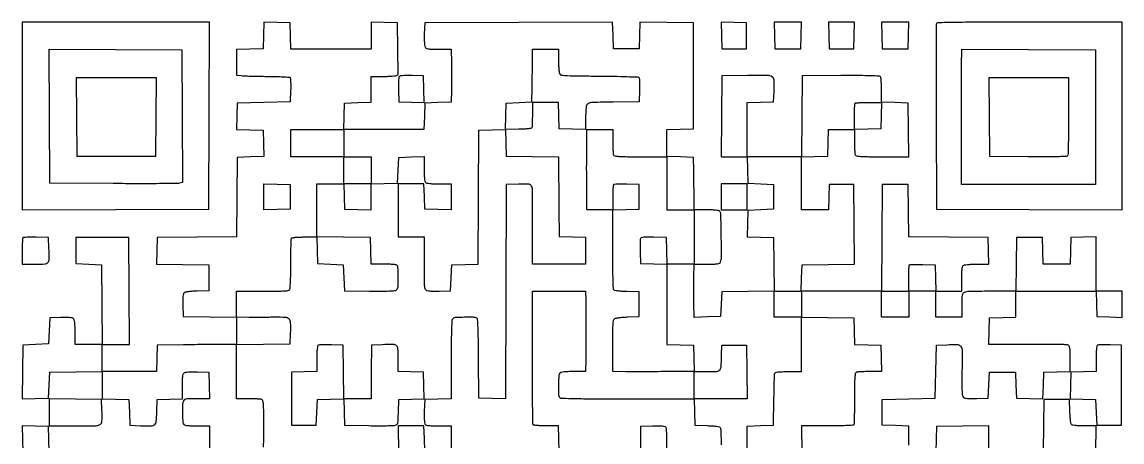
# Model space of a CAD drawing. Extents: x 179 to 1071, y 112 to 1107.
# Drawn here: x 179 to 1071, y 767 to 1107 of the extents above; entities that cross this region are included whole.
import ezdxf

# ---------------------------------------------------------------- set-up
doc = ezdxf.new("R2010")
doc.units = 0

msp = doc.modelspace()

# ---------------------------------------------------------------- linework, layer by layer
for points in [[(898.060384, 764.435123, -0.006001), (898, 769.466168), (898, 779.932337), (887.25, 780.216168), (876.5, 780.5), (876.5, 791), (876.5, 801.5), (898, 802), (919.5, 802.5), (920, 824), (920.5, 845.5), (929, 845.795054, -0.016603), (937.876269, 845.808335, -0.259137), (940.392849, 844.303843, -0.131923), (941.328758, 840.821064, -0.003488), (941.219331, 824.691786, 0.00252), (941.124386, 813.8047, 0.014221), (941.268221, 807.996545, 0.021722), (941.610302, 804.467679, 0.186622), (942.368616, 803.109039, 0.130768), (943.479789, 802.595846, 0.02238), (945.807747, 802.296587, 0.019584), (948.987458, 802.156802, 0.008913), (953.149285, 802.211141), (962.5, 802.5), (963, 813), (963.5, 823.5), (974, 823.5), (984.5, 823.5), (985, 813), (985.5, 802.5), (996.215829, 802.216515), (1006.931657, 801.93303), (1007.215829, 812.716515), (1007.5, 823.5), (1018.25, 823.783832), (1029, 824.067663), (1029, 834.426843, 0.004997), (1028.942278, 840.202761, 0.033724), (1028.692566, 843.052278, 0.078735), (1028.1834, 844.631036, 0.185915), (1027.280101, 845.446009, 0.072938), (1026.148449, 845.700008, 0.006692), (1023.265956, 845.87834, 0.008533), (1019.805486, 845.986822, 0.006585), (1016.030101, 845.990985, -0.002043), (1010.953954, 845.950471, -0.00055), (1002.900467, 845.927974, -0.000557), (993.755153, 845.922692, -0.000577), (984.716168, 845.937986), (962.932337, 846), (963.216168, 856.75), (963.5, 867.5), (974.25, 867.783832), (985, 868.067663), (985, 878.533832), (985, 889), (1017.465017, 889), (1049.930034, 889), (1050.215017, 878.75), (1050.5, 868.5), (1060.75, 868.215017), (1071, 867.930034), (1071, 878.465017), (1071, 889), (1060.5, 889), (1050, 889), (1050, 911.034983), (1050, 933.069966), (1039.75, 932.784983), (1029.5, 932.5), (1029.216168, 921.75), (1028.932337, 911), (1018, 911), (1007.067663, 911), (1006.783832, 921.75), (1006.5, 932.5), (996, 932.5), (985.5, 932.5), (985.230498, 910.75), (984.960995, 889), (963.547885, 889, 0.002955), (946.941093, 888.901862, 0.098349), (943.062662, 888.083768, 0.270084), (941.37541, 885.814117, 0.033286), (941.085636, 879.398227, -0.002459), (941.126214, 876.938367, -0.002306), (941.143719, 874.424792, -0.002294), (941.138733, 872.194534, -0.007924), (941.105978, 870.75), (941, 868), (930.5, 868), (920, 868), (920, 878.5), (920, 889), (930.5, 889), (941, 889), (941, 898.8, -0.008695), (941.074295, 903.071747, -0.018472), (941.311224, 906.369558, -0.019349), (941.671932, 908.799696, -0.150969), (942.2, 909.8, -0.151095), (943.201559, 910.328414, -0.019308), (945.637701, 910.688986, -0.018432), (948.945271, 910.925781, -0.008652), (953.233832, 911), (963.067663, 911), (962.783832, 921.75), (962.5, 932.5), (930.269847, 932.763827), (898.039695, 933.027654), (897.769847, 954.263827), (897.5, 975.5), (887, 975.5), (876.5, 975.5), (876.239377, 932.25), (875.978755, 889), (843.455546, 889), (810.932337, 889), (811.216168, 899.75), (811.5, 910.5), (832.763827, 910.769928), (854.027654, 911.039856), (853.763827, 943.269928), (853.5, 975.5), (843.5, 975.5), (833.5, 975.5), (833.215017, 965.25), (832.930034, 955), (821.965017, 955), (811, 955), (811, 976.466168), (811, 997.932337), (821.75, 998.216168), (832.5, 998.5), (832.783832, 1009.25), (833.067663, 1020), (843.533832, 1020), (854, 1020), (854, 1010.581787, 0.005951), (854.044305, 1006.859224, 0.007831), (854.178303, 1003.465525, 0.005915), (854.367894, 1000.638111, 0.07203), (854.606989, 999.581787, 0.258752), (855.662869, 998.696053, 0.029979), (858.838399, 998.275555, 0.015887), (864.493684, 998.049558, 0.002042), (876.626491, 998), (898.039005, 998), (897.769502, 1019.75), (897.5, 1041.5), (886.75, 1041.783832), (876, 1042.067663), (875.984687, 1051.783832, 0.007005), (875.925365, 1055.589573, 0.009831), (875.758058, 1058.983429, 0.00653), (875.52641, 1061.802808, 0.11901), (875.234687, 1062.649118, 0.243375), (874.217902, 1063.237351, 0.003999), (867.459469, 1063.501139, 0.007014), (857.965103, 1063.662414, 0.001923), (843, 1063.649118), (811.5, 1063.5), (811.236336, 1030.75), (810.972671, 998), (788.986336, 998), (767, 998), (767, 1019.966168), (767, 1041.932337), (777.75, 1042.216168), (788.5, 1042.5), (788.795054, 1051, 0.016602), (788.808806, 1060.180598, 0.25687), (787.256617, 1062.802219, 0.133245), (783.661188, 1063.791206, 0.003638), (767.236172, 1063.729185), (746.5, 1063.5), (746.236336, 1030.75), (745.972671, 998), (756.452504, 998), (766.932337, 998), (767.216168, 987.25), (767.5, 976.5), (778, 976), (788.5, 975.5), (788.5, 965.5), (788.5, 955.5), (778, 955), (767.5, 954.5), (767.216515, 943.784171), (766.93303, 933.068343), (777.716515, 932.784171), (788.5, 932.5), (788.769447, 910.769944), (789.038894, 889.039889), (767.769447, 888.769944), (746.5, 888.5), (746, 878.5), (745.5, 868.5), (734.812989, 868.216807), (724.125978, 867.933614), (723.812989, 879.216807, -0.004045), (723.71349, 884.281583, -0.00255), (723.675316, 890.1965, -0.00256), (723.697217, 896.013345, -0.0047), (723.783832, 900.75), (724.067663, 911), (734.426843, 911, 0.005377), (739.973908, 911.059651, 0.030446), (742.919034, 911.302822, 0.063217), (744.602718, 911.767927, 0.20495), (745.393011, 912.581787, 0.092424), (746.165451, 916.777048, 0.003036), (746.023151, 933.892128, 0.001716), (745.70625, 951.676223, 0.193396), (744.8, 953.8, 0.150969), (743.799696, 954.328068, 0.019349), (741.369558, 954.688776, 0.018472), (738.071747, 954.925705, 0.008695), (733.8, 955), (724, 955), (723.953106, 965.75, 0.001159), (723.920534, 970.626468, 0.000692), (723.860325, 976.426563, 0.000693), (723.784366, 982.202902, 0.001202), (723.703106, 987), (723.5, 997.5), (712.75, 997.783832), (702, 998.067663), (702, 1009), (702, 1019.932337), (712.75, 1020.216168), (723.5, 1020.5), (723.5, 1063.5), (723.5, 1106.5), (701.784029, 1106.769408), (680.068057, 1107.038815), (679.784029, 1096.269408), (679.5, 1085.5), (669, 1085.5), (658.5, 1085.5), (658.216105, 1096.256239), (657.93221, 1107.012477), (581.716105, 1106.756239), (505.5, 1106.5), (505.211141, 1097.149285, 0.009044), (505.15859, 1093.042317, 0.018924), (505.296386, 1089.849829, 0.020746), (505.587315, 1087.486141, 0.132968), (506.083586, 1086.399285, 0.153777), (507.121999, 1085.729425, 0.035252), (509.194366, 1085.31522, 0.024289), (512.318545, 1085.070322, 0.007415), (517.060061, 1085), (526.875232, 1085), (527.187616, 1073.75, -0.00405), (527.286907, 1068.700358, -0.002554), (527.324961, 1062.803588, -0.002563), (527.303036, 1057.004919, -0.004708), (527.216508, 1052.283492), (526.933016, 1042.066984), (516.216508, 1041.783492), (505.5, 1041.5), (505.216168, 1030.75), (504.932337, 1020), (472.432337, 1020), (439.932337, 1020), (440.216168, 1030.75), (440.5, 1041.5), (451.25, 1041.783832), (462, 1042.067663), (462, 1052.533832), (462, 1063), (470.75, 1063.013655, 0.0063), (474.266462, 1063.063451, 0.007401), (477.596363, 1063.201923, 0.006599), (480.401486, 1063.39736, 0.044787), (481.769533, 1063.635394), (484.039067, 1064.243479), (483.769533, 1085.371739), (483.5, 1106.5), (472.75, 1106.783832), (462, 1107.067663), (462, 1096.033832), (462, 1085), (429.533832, 1085), (397.067663, 1085), (396.783832, 1095.75), (396.5, 1106.5), (385.784171, 1106.783485), (375.068343, 1107.06697), (374.784171, 1096.283485), (374.5, 1085.5), (363.75, 1085.216168), (353, 1084.932337), (353, 1074.554066), (353, 1064.175796), (356.75, 1063.69676, 0.022005), (359.09666, 1063.501418, 0.002378), (364.53602, 1063.314817, 0.002916), (371.018047, 1063.161127, 0.002346), (377.989644, 1063.069218, -0.004238), (384.751005, 1062.954486, -0.006593), (390.576706, 1062.729335, -0.002443), (395.55609, 1062.446704, -0.182955), (396.279292, 1062.120708, -0.178338), (396.586634, 1061.454842, -0.007381), (396.75921, 1058.791415, -0.012018), (396.842584, 1055.574144, -0.008161), (396.789648, 1051.910352), (396.5, 1042.5), (375, 1042), (353.5, 1041.5), (353.216515, 1030.784171), (352.93303, 1020.068343), (363.716515, 1019.784171), (374.5, 1019.5), (374.783485, 1008.784171), (375.06697, 998.068343), (364.283485, 997.784171), (353.5, 997.5), (353.236165, 965.263835), (352.97233, 933.02767), (320.736165, 932.763835), (288.5, 932.5), (288.216371, 921.769986), (287.932742, 911.039971), (309.216371, 910.769986), (330.5, 910.5), (330.5, 900), (330.5, 889.5), (321.054124, 889.209882, 0.009872), (317.344222, 889.022568, 0.013478), (314.012996, 888.697932, 0.010272), (311.278232, 888.29958, 0.132654), (310.348748, 887.874472, 0.165771), (309.775651, 886.938715, 0.029529), (309.440097, 884.884549, 0.022993), (309.270289, 881.903576, 0.008333), (309.294624, 877.66459), (309.5, 868.5), (331.25, 868.230498), (353, 867.960995), (353, 856.980498), (353, 846), (342.25, 845.964331, 0.000845), (336.688124, 845.936478, 0.000264), (328.342187, 845.87618, 0.000263), (319.019799, 845.799002, 0.000291), (310, 845.714331), (288.5, 845.5), (288.216168, 834.75), (287.932337, 824), (265.966168, 824), (244, 824), (244, 835), (244, 846), (255.010623, 846), (266.021245, 846), (265.760623, 889.25), (265.5, 932.5), (244, 932.5), (222.5, 932.5), (222.5, 922), (222.5, 911.5), (233, 911), (243.5, 910.5), (243.763853, 878.25), (244.027706, 846), (233.013853, 846), (222, 846), (222, 855.877555, 0.007338), (221.929856, 860.656693, 0.024225), (221.685107, 863.796518, 0.035268), (221.270619, 865.876046, 0.153904), (220.598888, 866.91793, 0.131045), (219.531013, 867.410422, 0.021654), (217.261689, 867.702985, 0.019679), (214.216702, 867.841811, 0.009753), (210.348888, 867.790375), (201.5, 867.5), (201, 857), (200.5, 846.5), (190, 846), (179.5, 845.5), (179.230403, 823.715969), (178.960806, 801.931939), (189.730403, 802.215969), (200.5, 802.5), (201, 813), (201.5, 823.5), (222.75, 823.769888), (244, 824.039775), (244, 813.053719), (244, 802.067663), (254.75, 801.783832), (265.5, 801.5), (266, 791), (266.5, 780.5), (275, 780.204946, 0.010012), (283.86687, 780.074823, 0.174565), (286.533568, 781.051258, 0.200378), (287.781878, 783.45705, 0.013827), (288.215131, 791.2603), (288.5, 801.5), (298.75, 801.784983), (309, 802.069966), (309, 811.912538, -0.007384), (309.070251, 816.669073, -0.024242), (309.315039, 819.800587, -0.035197), (309.72913, 821.876937, -0.153913), (310.399285, 822.916414, -0.132968), (311.486141, 823.412685, -0.020746), (313.849829, 823.703614, -0.018924), (317.042317, 823.84141, -0.009044), (321.149285, 823.788859), (330.5, 823.5), (330.783832, 812.75), (331.067663, 802), (320.650463, 802, 0.003769), (314.098572, 801.950607, 0.046615), (311.622381, 801.681532, 0.144838), (310.367068, 801.013448, 0.133842), (309.630286, 799.75, 0.05739), (309.039417, 795.764518, 0.015809), (309.033618, 789.416487, 0.010157), (309.359131, 783.041418, 0.180438), (310.2, 781.2, 0.150969), (311.200304, 780.671932, 0.019349), (313.630442, 780.311224, 0.018472), (316.928253, 780.074295, 0.008695), (321.2, 780), (331, 780), (331, 769.5), (331, 759)], [(374.723675, 762.739087, 0.016334), (374.950165, 768.241252, 0.002119), (375, 780, 0.002119), (374.950165, 791.758748, 0.016334), (374.723675, 797.260913, 0.031157), (374.300918, 800.347978, 0.25694), (373.418213, 801.393011, 0.07203), (372.361889, 801.632106, 0.005915), (369.534475, 801.821697, 0.007831), (366.140776, 801.955695, 0.005951), (362.418213, 802), (353, 802), (353, 823.980498), (353, 845.960995), (374.75, 846.230498), (396.5, 846.5), (396.788833, 855.243181, 0.016693), (396.78584, 863.551545, 0.188815), (395.507376, 866.517514, 0.187183), (392.549301, 867.840276, 0.01636), (384.174986, 867.988484, -0.001786), (379.344771, 867.933177, -0.00108), (373.62484, 867.900473, -0.001082), (367.945265, 867.892566, -0.001903), (363.25, 867.914061), (353, 868), (353, 878.5), (353, 889), (373.877555, 889, 0.002775), (384.396858, 889.058374, 0.012267), (390.586376, 889.279007, 0.014305), (394.586117, 889.635005, 0.1925), (395.853746, 890.323774, 0.154758), (396.358669, 891.567515, 0.006609), (396.671691, 896.350958, 0.009229), (396.886599, 902.731522, 0.003803), (396.952381, 911.380741, -0.00276), (396.994501, 919.012336, -0.004286), (397.123586, 925.594324, -0.001385), (397.299544, 931.277629, -0.1307), (397.535207, 932.056967, -0.227611), (398.121328, 932.432341, -0.008093), (400.857054, 932.722984, -0.013522), (404.186286, 932.931715, -0.008893), (408.025185, 933), (417.932337, 933), (418.216168, 922.25), (418.5, 911.5), (429, 911), (439.5, 910.5), (440, 900), (440.5, 889.5), (460.87212, 889.228906, 0.003345), (470.276081, 889.166681, 0.010005), (476.705807, 889.29582, 0.008655), (481.27761, 889.558532, 0.155745), (482.62212, 890.10135, 0.20827), (483.939299, 892.711166, 0.016697), (484.123449, 900.598946, 0.014919), (483.807543, 908.515472, 0.291529), (482.418213, 910.393011, 0.07196), (481.36267, 910.632085, 0.005942), (478.544413, 910.821697, 0.007852), (475.161644, 910.955693, 0.005972), (471.452044, 911), (462.067663, 911), (461.783832, 921.75), (461.5, 932.5), (439.75, 932.769502), (418, 933.039005), (418, 954.519502), (418, 976), (428.965017, 976), (439.930034, 976), (440.215017, 965.75), (440.5, 955.5), (451.25, 955.216168), (462, 954.932337), (462, 965.432337), (462, 975.932337), (472.75, 976.216168), (483.5, 976.5), (484, 987), (484.5, 997.5), (494.75, 997.784983), (505, 998.069966), (505, 988.234983, 0.008651), (505.074216, 983.94585, 0.018431), (505.311007, 980.637948, 0.019307), (505.671574, 978.201601, 0.151099), (506.2, 977.2, 0.150969), (507.200304, 976.671932, 0.019349), (509.630442, 976.311224, 0.018472), (512.928253, 976.074295, 0.008695), (517.2, 976), (527, 976), (527, 965.466168), (527, 954.932337), (516.25, 955.216168), (505.5, 955.5), (505.215017, 965.75), (504.930034, 976), (494.465017, 976), (484, 976), (484, 954.5), (484, 933), (494.5, 933), (505, 933), (505.06017, 922.25, -0.001258), (505.075105, 917.402401, -0.000774), (505.069489, 911.695708, -0.000776), (505.046432, 906.052277, -0.00139), (505.0074, 901.41624, 0.006709), (505.018594, 896.368487, 0.025615), (505.22878, 893.229174, 0.040998), (505.638557, 891.207904, 0.150138), (506.346515, 890.127382, 0.129173), (507.474651, 889.602052, 0.023571), (509.778478, 889.296764, 0.020053), (512.949059, 889.155544, 0.008823), (517.149285, 889.211141), (526.5, 889.5), (527, 900), (527.5, 910.5), (538.241404, 910.783745), (548.982808, 911.067489), (549.241404, 965.283745), (549.5, 1019.5), (560.215829, 1019.783485), (570.931657, 1020.06697), (571.215829, 1009.283485), (571.5, 998.5), (592.75, 998.230112), (614, 997.960225), (614.070665, 987.730112, 0.000165), (614.109575, 982.353645, 0.000048), (614.173251, 974.042595, 0.000048), (614.246823, 964.673116, 0.000051), (614.320665, 955.5), (614.5, 933.5), (625.25, 933.216168), (636, 932.932337), (636, 921.966168), (636, 911), (614.5, 911), (593, 911), (592.872412, 931.75, -0.00075), (592.83208, 940.427591, -0.000692), (592.816369, 949.34187, -0.000691), (592.824339, 957.284404, -0.002303), (592.860795, 962.498921, 0.007859), (592.821271, 972.092932, 0.171688), (591.84661, 974.683146, 0.214746), (589.528079, 975.796761, 0.013159), (581.671783, 975.78412), (571.5, 975.5), (571.244471, 888.716224), (570.988941, 801.932449), (560.244471, 802.216224), (549.5, 802.5), (549.235681, 834.449832, 0.001803), (549.048944, 850.169199, 0.007577), (548.759672, 859.607844, 0.00522), (548.395763, 866.072768, 0.238962), (547.735681, 867.18452, 0.136833), (545.133617, 867.97206, 0.0104), (537.716097, 867.980363, 0.008839), (530.214111, 867.699971, 0.184647), (528.2, 866.8, 0.184164), (527.579998, 865.415926, 0.00513), (527.268888, 858.750936, 0.007199), (527.058184, 849.169178, 0.001897), (527, 833.833832), (527, 802.067663), (516.25, 801.783832), (505.5, 801.5), (505.211769, 791.582645, 0.006827), (505.138177, 786.804805, 0.023663), (505.278982, 783.717063, 0.033714), (505.604266, 781.705135, 0.19692), (506.211769, 780.847958, 0.115445), (507.139851, 780.524351, 0.007585), (509.985645, 780.266219, 0.010675), (513.421391, 780.080714, 0.007755), (517.25, 780.015313), (527, 780), (527, 769.466168), (527, 758.932337)], [(614.5, 759.5), (614.215017, 769.75), (613.930034, 780), (604.024034, 780, -0.009128), (600.184514, 780.070097, -0.013844), (596.852209, 780.284309, -0.008453), (594.118584, 780.582868, -0.226648), (593.519863, 780.96786, -0.137659), (593.154567, 782.238337, -0.000143), (592.976454, 811.491153, -0.001436), (592.883738, 843.129405, -0.001051), (592.955458, 878.25), (593, 889), (614.5, 889), (636, 889), (636.046329, 886.25, -0.003882), (636.099702, 880.373387, -0.000215), (636.115994, 862.030497, -0.000336), (636.112139, 844.066653, -0.001582), (636.070347, 833.75), (636, 824), (626.2, 824, 0.008695), (621.928253, 823.925705, 0.018472), (618.630442, 823.688776, 0.019349), (616.200304, 823.328068, 0.150969), (615.2, 822.8, 0.182186), (614.351405, 820.924892, 0.008428), (614.01219, 813.81935, 0.012209), (613.967489, 806.868036, 0.087326), (614.606989, 803.581787, 0.295088), (615.943328, 802.606419, 0.006961), (624.051531, 802.260066, 0.0065), (637.744013, 802.04411, 0.000693), (669.573157, 802), (723.932337, 802), (724.216168, 791.25), (724.5, 780.5), (734.464966, 780.211195, -0.00836), (738.800174, 780.012968, -0.019108), (742.055937, 779.684251, -0.01918), (744.411, 779.262532, -0.199883), (745.199653, 778.711195, -0.131314), (745.510072, 777.725132, -0.002044), (745.747767, 771.750538, -0.005281), (745.923129, 764.769247, -0.003454)], [(767, 759.067663), (767, 769.5), (767, 779.932337), (777.75, 780.216168), (788.5, 780.5), (788.741043, 801, -0.002107), (788.867981, 808.947002, -0.00321), (789.051566, 815.845312, -0.001173), (789.261568, 821.779432, -0.081989), (789.459658, 822.75, -0.250665), (790.147997, 823.347228, -0.027601), (792.277839, 823.70899, -0.021724), (795.522663, 823.935257, -0.006545), (800.468615, 824), (811, 824), (811, 846.019888), (811, 868.039775), (832.25, 867.769888), (853.5, 867.5), (853.783492, 856.783492), (854.066984, 846.066984), (864.783492, 845.783492), (875.5, 845.5), (875.783832, 834.75), (876.067663, 824), (866.615619, 824, 0.005846), (862.881726, 823.956339, 0.007724), (859.482139, 823.824259, 0.005778), (856.649513, 823.6375, 0.07238), (855.604515, 823.401732, 0.258047), (854.738515, 822.372148, 0.030094), (854.321814, 819.282685, 0.016279), (854.095884, 813.821033, 0.002197), (854.045455, 802.343014, -0.002657), (854.003421, 794.432696, -0.004137), (853.874567, 787.61632, -0.001292), (853.699088, 781.721612, -0.13105), (853.46371, 780.941282, -0.245734), (852.797205, 780.546002, -0.00243), (847.076188, 780.268165, -0.006997), (840.23857, 780.065209, -0.00392), (831.921481, 780), (810.960995, 780), (811.230498, 758.25)], [(1049.769502, 758.25), (1050.039005, 780), (1040.769502, 780.015313, -0.007682), (1037.13054, 780.077239, -0.010596), (1033.867128, 780.252233, -0.007481), (1031.16344, 780.495474, -0.115873), (1030.288805, 780.800347, -0.199883), (1029.737468, 781.589, -0.01918), (1029.315749, 783.944063, -0.019108), (1028.987032, 787.199826, -0.00836), (1028.788805, 791.535034), (1028.5, 801.5), (1018, 801.5), (1007.5, 801.5), (1007.230112, 780.25), (1006.960225, 759)], [(702, 759), (701.984687, 768.25, 0.008167), (701.919254, 771.886984, 0.011132), (701.733781, 775.16123, 0.008157), (701.475228, 777.869999, 0.113964), (701.152042, 778.788231, 0.19692), (700.294865, 779.395734, 0.033714), (698.282937, 779.721018, 0.023663), (695.195195, 779.861823, 0.006827), (690.417355, 779.788231), (680.5, 779.5), (680.5, 758)]]:
    msp.add_lwpolyline(points, format="xyb")
for points in [[(179, 1030.993714), (179, 954.987428), (254.75, 955.243714), (330.5, 955.5), (330.756286, 1031.25), (331.012572, 1107), (255.006286, 1107), (179, 1107)], [(746.21581, 1096.285361), (746.5, 1085.5), (756.5, 1085.5), (766.5, 1085.5), (766.5, 1096), (766.5, 1106.5), (756.21581, 1106.785361), (745.931619, 1107.070721)], [(789.216168, 1096.25), (789.5, 1085.5), (800, 1085.5), (810.5, 1085.5), (810.783832, 1096.25), (811.067663, 1107), (800, 1107), (788.932337, 1107)], [(833.216168, 1096.25), (833.5, 1085.5), (843.5, 1085.5), (853.5, 1085.5), (853.783832, 1096.25), (854.067663, 1107), (843.5, 1107), (832.932337, 1107)], [(876.216168, 1096.25), (876.5, 1085.5), (887, 1085.5), (897.5, 1085.5), (897.783832, 1096.25), (898.067663, 1107), (887, 1107), (875.932337, 1107)], [(223.235953, 1030.25), (223.5, 998.5), (255.5, 998.5), (287.5, 998.5), (287.764047, 1030.25), (288.028094, 1062), (255.5, 1062), (222.971906, 1062)], [(440, 1009), (440, 998), (451, 998), (462, 998), (462, 987), (462, 976), (451, 976), (440, 976), (440, 987), (440, 998), (418.5, 998), (397, 998), (397, 1009), (397, 1020), (418.5, 1020), (440, 1020)], [(396.5, 965.5), (396.5, 955.5), (385.75, 955.216168), (375, 954.932337), (375, 965.5), (375, 976.067663), (385.75, 975.783832), (396.5, 975.5)], [(746, 965.5), (746, 955), (756.5, 955), (767, 955), (767, 965.5), (767, 976), (756.5, 976), (746, 976)], [(811, 878.5), (811, 868), (800, 868), (789, 868), (789, 878.5), (789, 889), (800, 889), (811, 889)]]:
    msp.add_lwpolyline(points, close=True)
for points in [[(920.460009, 1105.75, 0.090591), (920.266358, 1104.709509, 0.000109), (920.198937, 1082.982812, 0.000984), (920.176611, 1058.652573, 0.000605), (920.241394, 1030), (920.5, 955.5), (995.75, 955.243674), (1071, 954.987348), (1071, 1030.993674), (1071, 1107), (995.968615, 1107, 0.000668), (957.448289, 1106.948566, 0.003471), (936.19131, 1106.744245, 0.001205), (921.475143, 1106.465155, 0.305157)], [(308.758677, 1030.77123), (309.017354, 977.04246), (306.758677, 976.494347, -0.057902), (304.987826, 976.276519, -0.000418), (290.035361, 976.188577, -0.001589), (272.903102, 976.156579, -0.001017), (253, 976.223117), (201.5, 976.5), (201.241383, 1030.758691), (200.982767, 1085.017383), (254.741383, 1084.758691), (308.5, 1084.5)], [(614.015313, 1075.75, 0.00945), (614.090391, 1072.09785, 0.012483), (614.304639, 1068.776562, 0.009924), (614.60535, 1066.034551, 0.109079), (614.978751, 1065, 0.228969), (616.358784, 1064.140656, 0.013491), (621.416064, 1063.736307, 0.01015), (629.857607, 1063.46183, 0.001461), (647.111758, 1063.30168, -0.002657), (659.130653, 1063.161376, -0.004243), (669.397908, 1062.89979, -0.001025), (678.351649, 1062.577243, -0.18904), (679.187967, 1062.212033, -0.174769), (679.529809, 1061.484698, -0.008743), (679.732384, 1058.818241, -0.013192), (679.835886, 1055.580563, -0.009086), (679.789648, 1051.910352), (679.5, 1042.5), (658.361515, 1042.230437, 0.00361), (641.650842, 1041.896657, 0.129897), (637.977154, 1040.818209, 0.24488), (636.332646, 1038.115388, 0.016187), (636.013655, 1028.716168), (636, 1019.932337), (625.25, 1020.216168), (614.5, 1020.5), (614.216168, 1031.25), (613.932337, 1042), (603.466168, 1042), (593, 1042), (592.847686, 1032.75, -0.000729), (592.782222, 1029.097728, -0.000968), (592.711418, 1025.776562, -0.000683), (592.64285, 1022.99177, -0.009762), (592.597686, 1022, -0.281462), (592.04876, 1021.220862, -0.061526), (590.404519, 1020.738407, -0.028984), (587.402321, 1020.423344, -0.005066), (581.715822, 1020.215822), (570.931643, 1019.931643), (571.215822, 1030.715822), (571.5, 1041.5), (582, 1042), (592.5, 1042.5), (592.652492, 1053.5, 0.000324), (592.717978, 1058.45558, 0.0002), (592.788832, 1064.279687, 0.000201), (592.8542, 1070.032594, 0.000362), (592.902492, 1074.75), (593, 1085), (603.5, 1085), (614, 1085)], [(1049.5, 1030), (1049.5, 975.5), (995.211905, 975.5), (940.92381, 975.5), (940.942857, 1025.75, -0.000032), (940.951538, 1045.331386, -0.000047), (940.961905, 1062.563467, -0.000022), (940.972765, 1077.239555, -0.00086), (940.980952, 1080.508612), (941, 1085.017225), (995.25, 1084.758612), (1049.5, 1084.5)], [(485.211769, 1063.171288, 0.19441), (484.60482, 1062.304377, 0.033527), (484.279413, 1060.284793, 0.023597), (484.138467, 1057.191729, 0.006852), (484.211769, 1052.417355), (484.5, 1042.5), (494.78419, 1042.214639), (505.068381, 1041.929279), (504.78419, 1052.714639), (504.5, 1063.5), (495.5, 1063.753933, 0.008981), (491.958808, 1063.790215, 0.012214), (488.765332, 1063.687528, 0.009166), (486.127217, 1063.489557, 0.12127)], [(963.235953, 1030.25), (963.5, 998.5), (994.93202, 998.235498, 0.001697), (1010.901959, 998.155315, 0.00816), (1019.995146, 998.288929, 0.006635), (1026.009704, 998.555446, 0.241447), (1027.166708, 999.235498, 0.134731), (1027.492293, 1000.296498, 0.001088), (1027.738089, 1009.161365, 0.003824), (1027.920853, 1019.372002, 0.002438), (1027.984687, 1031.25), (1028, 1062), (995.485953, 1062), (962.971906, 1062)], [(875.783832, 1031.25), (875.5, 1020.5), (864.75, 1020.216168), (854, 1019.932337), (854, 1030.299502, -0.006002), (854.048275, 1034.320751, -0.009085), (854.195833, 1037.817145, -0.004491), (854.399783, 1040.754242, -0.178637), (854.666667, 1041.333333, -0.178637), (855.245758, 1041.600217, -0.004491), (858.182855, 1041.804167, -0.009085), (861.679249, 1041.951725, -0.006002), (865.700498, 1042), (876.067663, 1042)], [(658, 1010.581787, 0.005951), (658.044305, 1006.859224, 0.007831), (658.178303, 1003.465525, 0.005915), (658.367894, 1000.638111, 0.07203), (658.606989, 999.581787, 0.258697), (659.662537, 998.696146, 0.030015), (662.835307, 998.275578, 0.015901), (668.485827, 998.049566, 0.002045), (680.606989, 998), (702, 998), (702, 976.5), (702, 955), (713, 955), (724, 955), (724, 933), (724, 911), (713, 911), (702, 911), (702, 878.533832), (702, 846.067663), (712.75, 845.783832), (723.5, 845.5), (723.783832, 834.75), (724.067663, 824), (734.51478, 824, 0.011647), (742.47786, 824.185518, 0.200091), (744.78796, 825.277454, 0.169892), (745.830143, 827.758299, 0.00791), (746.24922, 837), (746.5, 845.5), (756.5, 845.5), (766.5, 845.5), (766.769502, 823.75), (767.039005, 802), (745.519502, 802), (724, 802), (724, 813.040379), (724, 824.080757), (701.75, 823.964716, -0.000519), (692.443041, 823.925845, -0.000479), (682.878125, 823.904987, -0.000477), (674.353005, 823.902697, -0.001588), (668.75, 823.924337), (658, 824), (658, 844.877555, -0.002819), (658.058783, 855.302244, -0.01201), (658.278577, 861.526609, -0.013418), (658.629444, 865.58921, -0.193639), (659.304124, 866.837437, -0.131421), (660.259099, 867.277004, -0.010763), (662.999888, 867.687053, -0.013854), (666.34104, 868.019842, -0.010217), (670.054124, 868.209882), (679.5, 868.5), (679.5, 878.5), (679.5, 888.5), (669.535034, 888.788805, -0.00836), (665.199826, 888.987032, -0.019108), (661.944063, 889.315749, -0.01918), (659.589, 889.737468, -0.199883), (658.800347, 890.288805, -0.135448), (658.487779, 891.310601, -0.000948), (658.252233, 900.470774, -0.003568), (658.076749, 910.992264, -0.002265), (658.015313, 923.25), (658, 955), (647.5, 955), (637, 955), (636.94011, 961.75, -0.001558), (636.882374, 971.780436, -0.00055), (636.860254, 986.153184, -0.000547), (636.86963, 1000.475585, -0.001644), (636.918848, 1010.25), (637, 1020), (647.5, 1020), (658, 1020)], [(658.699448, 975.366114, 0.176327), (658.420088, 974.767026, 0.005293), (658.205463, 971.97365, 0.009911), (658.050685, 968.631341, 0.006613), (658, 964.799502), (658, 954.932337), (668.75, 955.216168), (679.5, 955.5), (679.5, 965.5), (679.5, 975.5), (669.449448, 975.782781, 0.006672), (665.547259, 975.840477, 0.010046), (662.145783, 975.777033, 0.005301), (659.300668, 975.636532, 0.183378)], [(179.699448, 932.366114, 0.177451), (179.419778, 931.762931, 0.004898), (179.205463, 928.836713, 0.009512), (179.050668, 925.343898, 0.006317), (179, 921.333333), (179, 911), (189.480948, 911, 0.01319), (197.50249, 911.211645, 0.203196), (199.933469, 912.397028, 0.179688), (200.928151, 915.034911, 0.009927), (200.795054, 924), (200.5, 932.5), (190.449448, 932.782781, 0.006672), (186.547259, 932.840477, 0.010046), (183.145783, 932.777033, 0.005301), (180.300668, 932.636532, 0.183378)], [(680.442274, 931.710164, 0.081166), (680.248144, 930.773814, 0.005233), (680.158783, 927.980936, 0.007531), (680.137174, 924.634259, 0.005535), (680.210159, 920.924983), (680.5, 911.5), (691.284178, 911.215822), (702.068357, 910.931643), (701.784178, 921.715822), (701.5, 932.5), (691.232115, 932.785181, 0.005823), (686.049899, 932.868732, 0.025951), (683.012272, 932.724596, 0.043922), (681.172333, 932.376284, 0.236652)], [(919.783832, 899.75), (920.067663, 889), (909.033832, 889), (898, 889), (898, 878.5), (898, 868), (887, 868), (876, 868), (876, 878.5), (876, 889), (887, 889), (898, 889), (898, 899.333333, -0.006317), (898.050668, 903.343898, -0.009512), (898.205463, 906.836713, -0.004898), (898.419778, 909.762931, -0.177451), (898.699448, 910.366114, -0.183378), (899.300668, 910.636532, -0.005301), (902.145783, 910.777033, -0.010046), (905.547259, 910.840477, -0.006672), (909.449448, 910.782781), (919.5, 910.5)], [(419.25, 845.355184, 0.242372), (418.655435, 844.648917, 0.027512), (418.292668, 842.52481, 0.021805), (418.06542, 839.308621, 0.006734), (418, 834.45165), (418, 824.069966), (407.75, 823.784983), (397.5, 823.5), (397.5, 802), (397.5, 780.5), (407.5, 780.5), (417.5, 780.5), (418, 791), (418.5, 801.5), (429.215829, 801.783485), (439.931657, 802.06697), (440.215829, 791.283485), (440.5, 780.5), (460, 780.231903, 0.002662), (467.631689, 780.167607, 0.003772), (474.42257, 780.197776, 0.002168), (480.146121, 780.291205, 0.053427), (481.715131, 780.492203, 0.140925), (482.955178, 781.192639, 0.13799), (483.646097, 782.450256, 0.046003), (483.987332, 784.94041, 0.004108), (484.215131, 791.2603), (484.5, 801.5), (494.783473, 801.785353), (505.066946, 802.070705), (504.783473, 812.785353), (504.5, 823.5), (494.25, 823.784983), (484, 824.069966), (484, 834.515931, 0.013279), (483.787682, 842.508945, 0.203503), (482.601462, 844.935814, 0.179309), (479.962726, 845.92841, 0.009911), (471, 845.795054), (462.5, 845.5), (462.230498, 823.75), (461.960995, 802), (451, 802), (440.039005, 802), (439.769502, 823.75), (439.5, 845.5), (430, 845.688517, 0.005334), (426.26986, 845.722736, 0.007376), (422.923437, 845.668364, 0.004885), (420.128197, 845.554344, 0.086451)], [(1051.25, 845.35572, 0.242283), (1050.655453, 844.649191, 0.027506), (1050.292681, 842.524833, 0.021803), (1050.065426, 839.308481, 0.006735), (1050, 834.45165), (1050, 824.069966), (1039.75, 823.784983), (1029.5, 823.5), (1029.216527, 812.785353), (1028.933054, 802.070705), (1039.216527, 801.785353), (1049.5, 801.5), (1050, 791), (1050.5, 780.5), (1060.5, 780.5), (1070.5, 780.5), (1070.5, 813), (1070.5, 845.5), (1061.5, 845.689053, 0.005646), (1057.961486, 845.723415, 0.007732), (1054.776562, 845.669121, 0.005296), (1052.119548, 845.554529, 0.085748)], [(201, 791.032048), (201, 780.066667), (221.989314, 780.066667, 0.003586), (238.600097, 780.185793, 0.130991), (242.235415, 781.210875, 0.255905), (243.80127, 783.856627, 0.017011), (243.795054, 793), (243.5, 801.5), (222.25, 801.748715), (201, 801.997429)]]:
    msp.add_lwpolyline(points, format="xyb", close=True)
for points in [[(201.069966, 759), (200.784983, 769.25), (200.5, 779.5), (189.715822, 779.784178), (178.931643, 780.068357), (179.215822, 769.284178), (179.5, 758.5)], [(505.5, 759.5), (505.215017, 769.75), (504.930034, 780), (494.445515, 780), (483.960995, 780), (484.230498, 758.25)], [(963, 759), (963, 769.519888), (963, 780.039775), (941.75, 779.769888), (920.5, 779.5), (920.215017, 769.25), (919.930034, 759)]]:
    msp.add_lwpolyline(points)

doc.saveas('drawing.dxf')
